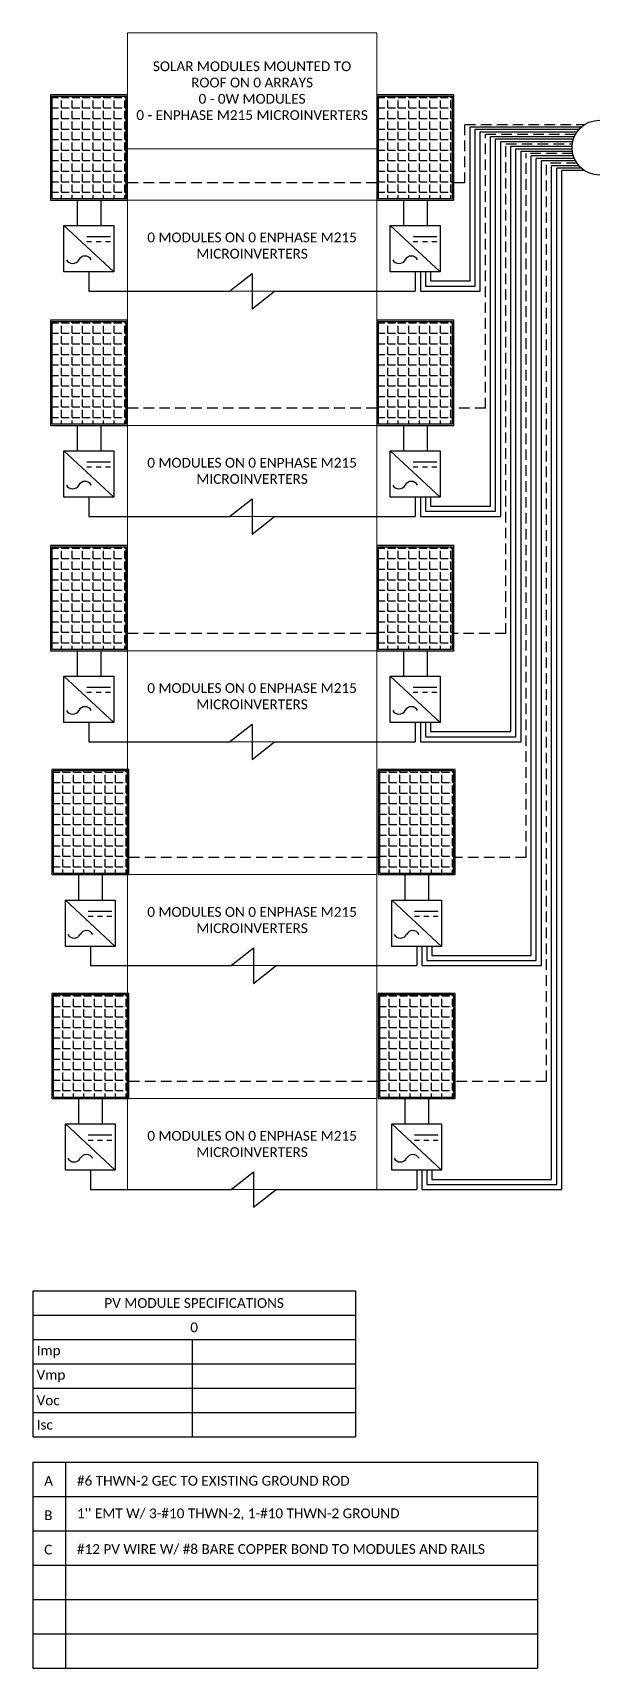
# Model space of a CAD drawing. Header units: feet. Extents: x 25383 to 25976, y 16036 to 16619.
# Drawn here: x 25383 to 25581, y 16036 to 16615 of the extents above; entities that cross this region are included whole.
import ezdxf

# ---------------------------------------------------------------- set-up
doc = ezdxf.new("R2010")
doc.units = ezdxf.units.FT
doc.header["$MEASUREMENT"] = 0
doc.linetypes.add('HIDDEN', pattern=[0.375, 0.25, -0.125])
for name, color, linetype in [('ONE LINE BLOCKS', 7, 'Continuous'), ('TEXT', 7, 'Continuous'), ('Z - TITLEBLOCK TXT', 7, 'Continuous')]:
    doc.layers.add(name, color=color, linetype=linetype)
doc.styles.get("Standard").update_dxf_attribs({"font": 'simplex.shx'})

# ---------------------------------------------------------------- blocks, each defined once
blk = doc.blocks.new('*T12')
at = {"layer": 'Defpoints', "color": 8, "linetype": 'ByBlock', "lineweight": 0, "transparency": 16777216}
for p, q in [((0, 0), (88.16, 0)), ((0, 0), (0, -409.45)), ((88.16, 0), (88.16, -409.45)), ((0, -41.08), (88.16, -41.08)), ((0, -59.24), (88.16, -59.24)), ((0, -91.46), (88.16, -91.46)), ((0, -138.99), (88.16, -138.99)), ((0, -171.21), (88.16, -171.21)), ((0, -218.74), (88.16, -218.74)), ((0, -250.97), (88.16, -250.97)), ((0, -297.99), (88.16, -297.99)), ((0, -330.21), (88.16, -330.21)), ((0, -377.23), (88.16, -377.23)), ((0, -409.45), (88.16, -409.45))]:
    blk.add_line(p, q, dxfattribs=at)
at = {"color": 0, "linetype": 'Continuous', "transparency": 16777216, "char_height": 3.4544, "width": 83.574, "attachment_point": 5}
for s, insert in [('{\\fCalibri|b0|i0|c0;SOLAR MODULES MOUNTED TO ROOF ON 0 ARRAYS^J0 - 0W MODULES^J0 - ENPHASE M215 MICROINVERTERS', (44.08, -20.54)), ('{\\fCalibri|b0|i0|c0;', (44.08, -50.16)), ('{\\fCalibri|b0|i0|c0;0 MODULES ON 0 ENPHASE M215 MICROINVERTERS', (44.08, -75.35)), ('{\\fCalibri|b0|i0|c0;', (44.08, -115.23)), ('{\\fCalibri|b0|i0|c0;0 MODULES ON 0 ENPHASE M215 MICROINVERTERS', (44.08, -155.1)), ('{\\fCalibri|b0|i0|c0;', (44.08, -194.98)), ('{\\fCalibri|b0|i0|c0;0 MODULES ON 0 ENPHASE M215 MICROINVERTERS', (44.08, -234.86)), ('{\\fCalibri|b0|i0|c0;', (44.08, -274.48)), ('{\\fCalibri|b0|i0|c0;0 MODULES ON 0 ENPHASE M215 MICROINVERTERS', (44.08, -314.1)), ('{\\fCalibri|b0|i0|c0;', (44.08, -353.72)), ('{\\fCalibri|b0|i0|c0;0 MODULES ON 0 ENPHASE M215 MICROINVERTERS', (44.08, -393.34))]:
    blk.add_mtext(s, dxfattribs=dict(at, insert=insert))
blk = doc.blocks.new('*T10')
at = {"layer": 'Z - TITLEBLOCK TXT', "color": 0, "lineweight": -2, "transparency": 16777216}
for p, q in [((0, 0), (114.19, 0)), ((0, 0), (0, -51.69)), ((114.19, 0), (114.19, -51.69)), ((0, -8.62), (114.19, -8.62)), ((0, -17.23), (114.19, -17.23)), ((56.41, -17.23), (56.41, -51.69)), ((0, -25.85), (114.19, -25.85)), ((0, -34.46), (114.19, -34.46)), ((0, -43.08), (114.19, -43.08)), ((0, -51.69), (114.19, -51.69))]:
    blk.add_line(p, q, dxfattribs=at)
at = {"layer": 'Z - TITLEBLOCK TXT', "color": 0, "linetype": 'Continuous', "transparency": 16777216, "char_height": 3.4544}
for s, insert, width, attachment_point in [('{\\fCalibri|b0|i0|c0;PV MODULE SPECIFICATIONS', (57.09, -4.31), 111.433, 5), ('{\\fCalibri|b0|i0|c0;0', (57.09, -12.92), 111.433, 5), ('{\\fCalibri|b0|i0|c0;Imp', (1.38, -21.54), 53.6551, 4), ('{\\fCalibri|b0|i0|c0;', (57.78, -21.54), 55.0254, 4), ('{\\fCalibri|b0|i0|c0;Vmp', (1.38, -30.15), 53.6551, 4), ('{\\fCalibri|b0|i0|c0;', (57.78, -30.15), 55.0254, 4), ('{\\fCalibri|b0|i0|c0;Voc', (1.38, -38.77), 53.6551, 4), ('{\\fCalibri|b0|i0|c0;', (57.78, -38.77), 55.0254, 4), ('{\\fCalibri|b0|i0|c0;Isc', (1.38, -47.39), 53.6551, 4), ('{\\fCalibri|b0|i0|c0;', (57.78, -47.39), 55.0254, 4)]:
    blk.add_mtext(s, dxfattribs=dict(at, insert=insert, width=width, attachment_point=attachment_point))
blk = doc.blocks.new('*T11')
at = {"linetype": 'ByBlock', "lineweight": -2, "transparency": 16777216}
for p, q in [((0, 0), (178.52, 0)), ((0, 0), (0, -72.97)), ((11.58, 0), (11.58, -72.97)), ((178.52, 0), (178.52, -72.97)), ((0, -12.11), (178.52, -12.11)), ((0, -24.28), (178.52, -24.28)), ((0, -36.46), (178.52, -36.46)), ((0, -48.64), (178.52, -48.64)), ((0, -60.81), (178.52, -60.81)), ((0, -72.97), (178.52, -72.97))]:
    blk.add_line(p, q, dxfattribs=at)
at = {"color": 0, "linetype": 'Continuous', "transparency": 16777216, "char_height": 3.4544, "attachment_point": 7}
for s, insert, width in [('{\\fCalibri|b0|i0|c0;A', (4.06, -8.36), 3.4544), ('{\\fCalibri|b0|i0|c0;#6 THWN-2 GEC TO EXISTING GROUND ROD', (15.65, -8.36), 158.8095), ('{\\fCalibri|b0|i0|c0;B', (4.06, -20.53), 3.4544), ("{\\fCalibri|b0|i0|c0;1'' EMT W/ 3-#10 THWN-2, 1-#10 THWN-2 GROUND", (15.65, -20.53), 158.8095), ('{\\fCalibri|b0|i0|c0;#12 PV WIRE W/ #8 BARE COPPER BOND TO MODULES AND RAILS', (15.65, -32.71), 158.8095), ('{\\fCalibri|b0|i0|c0;C', (4.06, -32.71), 3.4544), ('{\\fCalibri|b0|i0|c0;', (4.06, -44.89), 3.4544), ('{\\fCalibri|b0|i0|c0;', (15.65, -44.89), 158.8095), ('{\\fCalibri|b0|i0|c0;', (4.06, -57.06), 3.4544), ('{\\fCalibri|b0|i0|c0;', (15.65, -57.06), 158.8095), ('{\\fCalibri|b0|i0|c0;', (4.06, -69.22), 3.4544), ('{\\fCalibri|b0|i0|c0;', (15.65, -69.22), 158.8095)]:
    blk.add_mtext(s, dxfattribs=dict(at, insert=insert, width=width))

msp = doc.modelspace()

# ---------------------------------------------------------------- hatches: boundary and pattern name
at = {"layer": 'ONE LINE BLOCKS', "linetype": 'Continuous'}
h = msp.add_hatch(dxfattribs=at)
h.set_pattern_fill('ANGLE', color=256, scale=13.54666)
h.set_pattern_definition([(0, (25452.8556, 4573.7728), (0, 3.7253315), [2.709332, -1.0159995]), (90, (25452.8556, 4573.7728), (-3.7253315, 2e-16), [2.709332, -1.0159995])])
h.paths.add_polyline_path([(25389.84, 16592.07), (25389.84, 16555.89), (25416.08, 16555.89), (25416.08, 16592.07)])
h = msp.add_hatch(dxfattribs=at)
h.set_pattern_fill('ANGLE', color=256, scale=13.54666)
h.set_pattern_definition([(0, (25568.2755, 4573.7728), (0, 3.7253315), [2.709332, -1.0159995]), (90, (25568.2755, 4573.7728), (-3.7253315, 2e-16), [2.709332, -1.0159995])])
h.paths.add_polyline_path([(25505.26, 16592.07), (25505.26, 16555.89), (25531.5, 16555.89), (25531.5, 16592.07)])
h = msp.add_hatch(dxfattribs=at)
h.set_pattern_fill('ANGLE', color=256, scale=13.54666)
h.set_pattern_definition([(0, (25452.8556, 4494.0197), (0, 3.7253315), [2.709332, -1.0159995]), (90, (25452.8556, 4494.0197), (-3.7253315, 2e-16), [2.709332, -1.0159995])])
h.paths.add_polyline_path([(25389.84, 16512.32), (25389.84, 16476.13), (25416.08, 16476.13), (25416.08, 16512.32)])
h = msp.add_hatch(dxfattribs=at)
h.set_pattern_fill('ANGLE', color=256, scale=13.54666)
h.set_pattern_definition([(0, (25568.2755, 4494.0197), (0, 3.7253315), [2.709332, -1.0159995]), (90, (25568.2755, 4494.0197), (-3.7253315, 2e-16), [2.709332, -1.0159995])])
h.paths.add_polyline_path([(25505.26, 16512.32), (25505.26, 16476.13), (25531.5, 16476.13), (25531.5, 16512.32)])
h = msp.add_hatch(dxfattribs=at)
h.set_pattern_fill('ANGLE', color=256, scale=13.54666)
h.set_pattern_definition([(0, (25452.8556, 4414.2665), (0, 3.7253315), [2.709332, -1.0159995]), (90, (25452.8556, 4414.2665), (-3.7253315, 2e-16), [2.709332, -1.0159995])])
h.paths.add_polyline_path([(25389.84, 16432.56), (25389.84, 16396.38), (25416.08, 16396.38), (25416.08, 16432.56)])
h = msp.add_hatch(dxfattribs=at)
h.set_pattern_fill('ANGLE', color=256, scale=13.54666)
h.set_pattern_definition([(0, (25568.2755, 4414.2665), (0, 3.7253315), [2.709332, -1.0159995]), (90, (25568.2755, 4414.2665), (-3.7253315, 2e-16), [2.709332, -1.0159995])])
h.paths.add_polyline_path([(25505.26, 16432.56), (25505.26, 16396.38), (25531.5, 16396.38), (25531.5, 16432.56)])
h = msp.add_hatch(dxfattribs=at)
h.set_pattern_fill('ANGLE', color=256, scale=13.54666)
h.set_pattern_definition([(0, (25453.3646, 4335.0224), (0, 3.7253315), [2.709332, -1.0159995]), (90, (25453.3646, 4335.0224), (-3.7253315, 2e-16), [2.709332, -1.0159995])])
h.paths.add_polyline_path([(25390.35, 16353.32), (25390.35, 16317.14), (25416.59, 16317.14), (25416.59, 16353.32)])
h = msp.add_hatch(dxfattribs=at)
h.set_pattern_fill('ANGLE', color=256, scale=13.54666)
h.set_pattern_definition([(0, (25568.7845, 4335.0224), (0, 3.7253315), [2.709332, -1.0159995]), (90, (25568.7845, 4335.0224), (-3.7253315, 2e-16), [2.709332, -1.0159995])])
h.paths.add_polyline_path([(25505.77, 16353.32), (25505.77, 16317.14), (25532.01, 16317.14), (25532.01, 16353.32)])
h = msp.add_hatch(dxfattribs=at)
h.set_pattern_fill('ANGLE', color=256, scale=13.54666)
h.set_pattern_definition([(0, (25453.3646, 4255.7784), (0, 3.7253315), [2.709332, -1.0159995]), (90, (25453.3646, 4255.7784), (-3.7253315, 2e-16), [2.709332, -1.0159995])])
h.paths.add_polyline_path([(25390.35, 16274.08), (25390.35, 16237.89), (25416.59, 16237.89), (25416.59, 16274.08)])
h = msp.add_hatch(dxfattribs=at)
h.set_pattern_fill('ANGLE', color=256, scale=13.54666)
h.set_pattern_definition([(0, (25568.7845, 4255.7784), (0, 3.7253315), [2.709332, -1.0159995]), (90, (25568.7845, 4255.7784), (-3.7253315, 2e-16), [2.709332, -1.0159995])])
h.paths.add_polyline_path([(25505.77, 16274.08), (25505.77, 16237.89), (25532.01, 16237.89), (25532.01, 16274.08)])

# ---------------------------------------------------------------- linework, layer by layer
at = {"color": 253, "linetype": 'Continuous'}
for p, q in [((25537.78, 16526.76), (25537.78, 16581.31)), ((25537.78, 16581.31), (25577.24, 16581.31)), ((25544.99, 16577.86), (25574.69, 16577.86)), ((25544.99, 16447.01), (25544.99, 16577.86)), ((25552.2, 16574.42), (25573.87, 16574.42)), ((25552.2, 16367.25), (25552.2, 16574.42)), ((25574.32, 16570.98), (25559.41, 16570.98)), ((25559.41, 16288.01), (25559.41, 16570.98)), ((25566.62, 16208.77), (25566.62, 16567.54)), ((25576.27, 16567.54), (25566.62, 16567.54)), ((25523.79, 16526.76), (25537.78, 16526.76)), ((25523.79, 16447.01), (25544.99, 16447.01)), ((25523.79, 16367.25), (25552.2, 16367.25)), ((25524.3, 16288.01), (25559.41, 16288.01)), ((25524.3, 16208.77), (25566.62, 16208.77))]:
    msp.add_line(p, q, dxfattribs=at)
at = {"color": 10, "linetype": 'Continuous'}
for p, q in [((25539.59, 16524.96), (25539.59, 16580.45)), ((25539.59, 16580.45), (25576.36, 16580.45)), ((25546.8, 16577), (25574.35, 16577)), ((25546.8, 16445.21), (25546.8, 16577)), ((25554, 16573.56), (25573.87, 16573.56)), ((25554, 16365.45), (25554, 16573.56)), ((25574.64, 16570.12), (25561.21, 16570.12)), ((25561.21, 16286.21), (25561.21, 16570.12)), ((25568.42, 16206.96), (25568.42, 16566.68)), ((25577.12, 16566.68), (25568.42, 16566.68)), ((25521.99, 16524.96), (25539.59, 16524.96)), ((25521.99, 16445.21), (25546.8, 16445.21)), ((25521.99, 16365.45), (25554, 16365.45)), ((25522.5, 16286.21), (25561.21, 16286.21)), ((25522.5, 16206.96), (25568.42, 16206.96))]:
    msp.add_line(p, q, dxfattribs=at)
at = {"linetype": 'Continuous'}
for p, q in [((25541.39, 16523.16), (25541.39, 16579.59)), ((25541.39, 16579.59), (25575.67, 16579.59)), ((25548.6, 16576.14), (25574.11, 16576.14)), ((25548.6, 16443.4), (25548.6, 16576.14)), ((25555.81, 16572.7), (25573.94, 16572.7)), ((25555.81, 16363.65), (25555.81, 16572.7)), ((25575.06, 16569.26), (25563.01, 16569.26)), ((25563.01, 16284.41), (25563.01, 16569.26)), ((25570.22, 16205.16), (25570.22, 16565.81)), ((25578.24, 16565.81), (25570.22, 16565.81)), ((25398.81, 16555.38), (25398.81, 16546.37)), ((25407.12, 16555.38), (25407.12, 16546.37)), ((25514.23, 16555.38), (25514.23, 16546.37)), ((25522.54, 16555.38), (25522.54, 16546.37)), ((25394.14, 16546.37), (25411.79, 16546.37)), ((25394.14, 16529.98), (25394.14, 16546.37)), ((25394.14, 16546.37), (25411.79, 16529.98)), ((25411.79, 16546.37), (25411.79, 16529.98)), ((25509.56, 16546.37), (25527.21, 16546.37)), ((25509.56, 16529.98), (25509.56, 16546.37)), ((25509.56, 16546.37), (25527.21, 16529.98)), ((25527.21, 16546.37), (25527.21, 16529.98)), ((25411.79, 16529.98), (25394.14, 16529.98)), ((25527.21, 16529.98), (25509.56, 16529.98)), ((25520.19, 16523.16), (25541.39, 16523.16)), ((25398.81, 16475.62), (25398.81, 16466.61)), ((25407.12, 16475.62), (25407.12, 16466.61)), ((25514.23, 16475.62), (25514.23, 16466.61)), ((25522.54, 16475.62), (25522.54, 16466.61)), ((25394.14, 16466.61), (25411.79, 16466.61)), ((25394.14, 16450.22), (25394.14, 16466.61)), ((25394.14, 16466.61), (25411.79, 16450.22)), ((25411.79, 16466.61), (25411.79, 16450.22)), ((25509.56, 16466.61), (25527.21, 16466.61)), ((25509.56, 16450.22), (25509.56, 16466.61)), ((25509.56, 16466.61), (25527.21, 16450.22)), ((25527.21, 16466.61), (25527.21, 16450.22)), ((25411.79, 16450.22), (25394.14, 16450.22)), ((25527.21, 16450.22), (25509.56, 16450.22)), ((25520.19, 16443.4), (25548.6, 16443.4)), ((25398.81, 16395.87), (25398.81, 16386.86)), ((25407.12, 16395.87), (25407.12, 16386.86)), ((25514.23, 16395.87), (25514.23, 16386.86)), ((25522.54, 16395.87), (25522.54, 16386.86)), ((25394.14, 16386.86), (25411.79, 16386.86)), ((25394.14, 16370.47), (25394.14, 16386.86)), ((25394.14, 16386.86), (25411.79, 16370.47)), ((25411.79, 16386.86), (25411.79, 16370.47)), ((25509.56, 16386.86), (25527.21, 16386.86)), ((25509.56, 16370.47), (25509.56, 16386.86)), ((25509.56, 16386.86), (25527.21, 16370.47)), ((25527.21, 16386.86), (25527.21, 16370.47)), ((25411.79, 16370.47), (25394.14, 16370.47)), ((25527.21, 16370.47), (25509.56, 16370.47)), ((25520.19, 16363.65), (25555.81, 16363.65)), ((25399.32, 16316.63), (25399.32, 16307.62)), ((25407.62, 16316.63), (25407.62, 16307.62)), ((25514.74, 16316.63), (25514.74, 16307.62)), ((25523.04, 16316.63), (25523.04, 16307.62)), ((25394.65, 16307.62), (25412.29, 16307.62)), ((25394.65, 16291.23), (25394.65, 16307.62)), ((25394.65, 16307.62), (25412.29, 16291.23)), ((25412.29, 16307.62), (25412.29, 16291.23)), ((25510.07, 16307.62), (25527.71, 16307.62)), ((25510.07, 16291.23), (25510.07, 16307.62)), ((25510.07, 16307.62), (25527.71, 16291.23)), ((25527.71, 16307.62), (25527.71, 16291.23)), ((25412.29, 16291.23), (25394.65, 16291.23)), ((25527.71, 16291.23), (25510.07, 16291.23)), ((25520.69, 16284.41), (25563.01, 16284.41)), ((25399.32, 16237.38), (25399.32, 16228.37)), ((25407.62, 16237.38), (25407.62, 16228.37)), ((25514.74, 16237.38), (25514.74, 16228.37)), ((25523.04, 16237.38), (25523.04, 16228.37)), ((25394.65, 16228.37), (25412.29, 16228.37)), ((25394.65, 16211.98), (25394.65, 16228.37)), ((25394.65, 16228.37), (25412.29, 16211.98)), ((25412.29, 16228.37), (25412.29, 16211.98)), ((25510.07, 16228.37), (25527.71, 16228.37)), ((25510.07, 16211.98), (25510.07, 16228.37)), ((25510.07, 16228.37), (25527.71, 16211.98)), ((25527.71, 16228.37), (25527.71, 16211.98)), ((25412.29, 16211.98), (25394.65, 16211.98)), ((25527.71, 16211.98), (25510.07, 16211.98)), ((25520.69, 16205.16), (25570.22, 16205.16))]:
    msp.add_line(p, q, dxfattribs=at)
at = {"linetype": 'Continuous', "flags": 128}
for points in [[(25389.34, 16592.58), (25389.34, 16555.38), (25416.59, 16555.38), (25416.59, 16592.58), (25389.34, 16592.58)], [(25504.76, 16592.58), (25504.76, 16555.38), (25532.01, 16555.38), (25532.01, 16592.58), (25504.76, 16592.58)], [(25389.34, 16512.83), (25389.34, 16475.62), (25416.59, 16475.62), (25416.59, 16512.83), (25389.34, 16512.83)], [(25504.76, 16512.83), (25504.76, 16475.62), (25532.01, 16475.62), (25532.01, 16512.83), (25504.76, 16512.83)], [(25389.34, 16433.07), (25389.34, 16395.87), (25416.59, 16395.87), (25416.59, 16433.07), (25389.34, 16433.07)], [(25504.76, 16433.07), (25504.76, 16395.87), (25532.01, 16395.87), (25532.01, 16433.07), (25504.76, 16433.07)], [(25389.84, 16353.83), (25389.84, 16316.63), (25417.1, 16316.63), (25417.1, 16353.83), (25389.84, 16353.83)], [(25505.26, 16353.83), (25505.26, 16316.63), (25532.52, 16316.63), (25532.52, 16353.83), (25505.26, 16353.83)], [(25389.84, 16274.58), (25389.84, 16237.38), (25417.1, 16237.38), (25417.1, 16274.58), (25389.84, 16274.58)], [(25505.26, 16274.58), (25505.26, 16237.38), (25532.52, 16237.38), (25532.52, 16274.58), (25505.26, 16274.58)]]:
    msp.add_lwpolyline(points, dxfattribs=at)
for points in [[(25389.84, 16592.07), (25389.84, 16555.89), (25416.08, 16555.89), (25416.08, 16592.07)], [(25505.26, 16592.07), (25505.26, 16555.89), (25531.5, 16555.89), (25531.5, 16592.07)], [(25389.84, 16512.32), (25389.84, 16476.13), (25416.08, 16476.13), (25416.08, 16512.32)], [(25505.26, 16512.32), (25505.26, 16476.13), (25531.5, 16476.13), (25531.5, 16512.32)], [(25389.84, 16432.56), (25389.84, 16396.38), (25416.08, 16396.38), (25416.08, 16432.56)], [(25505.26, 16432.56), (25505.26, 16396.38), (25531.5, 16396.38), (25531.5, 16432.56)], [(25390.35, 16353.32), (25390.35, 16317.14), (25416.59, 16317.14), (25416.59, 16353.32)], [(25505.77, 16353.32), (25505.77, 16317.14), (25532.01, 16317.14), (25532.01, 16353.32)], [(25390.35, 16274.08), (25390.35, 16237.89), (25416.59, 16237.89), (25416.59, 16274.08)], [(25505.77, 16274.08), (25505.77, 16237.89), (25532.01, 16237.89), (25532.01, 16274.08)]]:
    msp.add_lwpolyline(points, close=True, dxfattribs=at)
at = {"color": 7, "linetype": 'Continuous'}
msp.add_circle((25583.57, 16573.94), 9.72, dxfattribs=at)
at = {"layer": 'TEXT', "color": 92, "linetype": 'HIDDEN', "ltscale": 15}
for p, q in [((25535.98, 16561.43), (25535.98, 16582.17)), ((25535.98, 16582.17), (25578.41, 16582.17)), ((25543.19, 16578.72), (25575.12, 16578.72)), ((25543.19, 16481.67), (25543.19, 16578.72)), ((25550.4, 16575.28), (25573.95, 16575.28)), ((25550.4, 16401.92), (25550.4, 16575.28)), ((25574.09, 16571.84), (25557.61, 16571.84)), ((25557.61, 16322.77), (25557.61, 16571.84)), ((25564.82, 16243.52), (25564.82, 16568.4)), ((25575.59, 16568.4), (25564.82, 16568.4)), ((25535.98, 16561.43), (25532.01, 16561.43)), ((25543.19, 16481.67), (25532.01, 16481.67)), ((25550.4, 16401.92), (25532.01, 16401.92)), ((25557.61, 16322.68), (25532.52, 16322.68)), ((25564.82, 16243.43), (25532.52, 16243.43))]:
    msp.add_line(p, q, dxfattribs=at)
at = {"layer": 'TEXT', "color": 92, "linetype": 'HIDDEN', "ltscale": 15, "flags": 128}
for points in [[(25504.76, 16561.43), (25416.59, 16561.43)], [(25504.76, 16481.67), (25416.59, 16481.67)], [(25504.76, 16401.92), (25416.59, 16401.92)], [(25505.26, 16322.68), (25417.1, 16322.68)], [(25505.26, 16243.43), (25417.1, 16243.43)]]:
    msp.add_lwpolyline(points, dxfattribs=at)
at = {"layer": 'Z - TITLEBLOCK TXT', "color": 7, "linetype": 'Continuous'}
for p, q in [((25410.56, 16542.37), (25402.17, 16542.37)), ((25403.92, 16540.56), (25402.17, 16540.56)), ((25407.24, 16540.56), (25405.49, 16540.56)), ((25410.56, 16540.56), (25408.81, 16540.56)), ((25525.98, 16542.37), (25517.59, 16542.37)), ((25519.34, 16540.56), (25517.59, 16540.56)), ((25522.66, 16540.56), (25520.91, 16540.56)), ((25525.98, 16540.56), (25524.23, 16540.56)), ((25452.72, 16523.16), (25460.67, 16529.42)), ((25460.67, 16529.42), (25460.67, 16516.89)), ((25460.67, 16516.89), (25468.63, 16523.16)), ((25410.56, 16462.62), (25402.17, 16462.62)), ((25403.92, 16460.81), (25402.17, 16460.81)), ((25407.24, 16460.81), (25405.49, 16460.81)), ((25410.56, 16460.81), (25408.81, 16460.81)), ((25525.98, 16462.62), (25517.59, 16462.62)), ((25519.34, 16460.81), (25517.59, 16460.81)), ((25522.66, 16460.81), (25520.91, 16460.81)), ((25525.98, 16460.81), (25524.23, 16460.81)), ((25452.72, 16443.4), (25460.67, 16449.67)), ((25460.67, 16449.67), (25460.67, 16437.14)), ((25460.67, 16437.14), (25468.63, 16443.4)), ((25410.56, 16382.87), (25402.17, 16382.87)), ((25403.92, 16381.05), (25402.17, 16381.05)), ((25407.24, 16381.05), (25405.49, 16381.05)), ((25410.56, 16381.05), (25408.81, 16381.05)), ((25525.98, 16382.87), (25517.59, 16382.87)), ((25519.34, 16381.05), (25517.59, 16381.05)), ((25522.66, 16381.05), (25520.91, 16381.05)), ((25525.98, 16381.05), (25524.23, 16381.05)), ((25452.72, 16363.65), (25460.67, 16369.91)), ((25460.67, 16369.91), (25460.67, 16357.39)), ((25460.67, 16357.39), (25468.63, 16363.65)), ((25411.07, 16303.62), (25402.68, 16303.62)), ((25526.49, 16303.62), (25518.1, 16303.62)), ((25404.43, 16301.81), (25402.68, 16301.81)), ((25407.75, 16301.81), (25406, 16301.81)), ((25411.07, 16301.81), (25409.32, 16301.81)), ((25519.85, 16301.81), (25518.1, 16301.81)), ((25523.17, 16301.81), (25521.42, 16301.81)), ((25526.49, 16301.81), (25524.74, 16301.81)), ((25453.23, 16284.41), (25461.18, 16290.67)), ((25461.18, 16290.67), (25461.18, 16278.14)), ((25461.18, 16278.14), (25469.14, 16284.41)), ((25411.07, 16224.38), (25402.68, 16224.38)), ((25404.43, 16222.56), (25402.68, 16222.56)), ((25407.75, 16222.56), (25406, 16222.56)), ((25411.07, 16222.56), (25409.32, 16222.56)), ((25526.49, 16224.38), (25518.1, 16224.38)), ((25519.85, 16222.56), (25518.1, 16222.56)), ((25523.17, 16222.56), (25521.42, 16222.56)), ((25526.49, 16222.56), (25524.74, 16222.56)), ((25453.23, 16205.16), (25461.18, 16211.43)), ((25461.18, 16211.43), (25461.18, 16198.9)), ((25461.18, 16198.9), (25469.14, 16205.16))]:
    msp.add_line(p, q, dxfattribs=at)
at = {"layer": 'Z - TITLEBLOCK TXT', "linetype": 'Continuous', "flags": 128}
for points in [[(25402.96, 16529.98), (25402.96, 16523.16)], [(25518.38, 16529.98), (25518.38, 16523.16)], [(25520.19, 16529.98), (25520.19, 16523.16)], [(25402.96, 16523.16), (25452.72, 16523.16)], [(25468.63, 16523.16), (25518.38, 16523.16)], [(25402.96, 16450.22), (25402.96, 16443.4)], [(25518.38, 16450.22), (25518.38, 16443.4)], [(25520.19, 16450.22), (25520.19, 16443.4)], [(25402.96, 16443.4), (25452.72, 16443.4)], [(25468.63, 16443.4), (25518.38, 16443.4)], [(25402.96, 16370.47), (25402.96, 16363.65)], [(25518.38, 16370.47), (25518.38, 16363.65)], [(25520.19, 16370.47), (25520.19, 16363.65)], [(25402.96, 16363.65), (25452.72, 16363.65)], [(25468.63, 16363.65), (25518.38, 16363.65)], [(25403.47, 16291.23), (25403.47, 16284.41)], [(25518.89, 16291.23), (25518.89, 16284.41)], [(25520.69, 16291.23), (25520.69, 16284.41)], [(25403.47, 16284.41), (25453.23, 16284.41)], [(25469.14, 16284.41), (25518.89, 16284.41)], [(25403.47, 16211.98), (25403.47, 16205.16)], [(25518.89, 16211.98), (25518.89, 16205.16)], [(25520.69, 16211.98), (25520.69, 16205.16)], [(25403.47, 16205.16), (25453.23, 16205.16)], [(25469.14, 16205.16), (25518.89, 16205.16)]]:
    msp.add_lwpolyline(points, dxfattribs=at)
at = {"layer": 'Z - TITLEBLOCK TXT', "color": 10, "linetype": 'Continuous', "flags": 128}
for points in [[(25521.99, 16529.98), (25521.99, 16524.96)], [(25521.99, 16450.22), (25521.99, 16445.21)], [(25521.99, 16370.47), (25521.99, 16365.45)], [(25522.5, 16291.23), (25522.5, 16286.21)], [(25522.5, 16211.98), (25522.5, 16206.96)]]:
    msp.add_lwpolyline(points, dxfattribs=at)
at = {"layer": 'Z - TITLEBLOCK TXT', "color": 253, "linetype": 'Continuous', "flags": 128}
for points in [[(25523.79, 16529.98), (25523.79, 16526.76)], [(25523.79, 16450.22), (25523.79, 16447.01)], [(25523.79, 16370.47), (25523.79, 16367.25)], [(25524.3, 16291.23), (25524.3, 16288.01)], [(25524.3, 16211.98), (25524.3, 16208.77)]]:
    msp.add_lwpolyline(points, dxfattribs=at)
at = {"layer": 'Z - TITLEBLOCK TXT', "linetype": 'Continuous'}
for centre, start, end in [((25397.21, 16535.38), 207.66392, 332.33608), ((25401.59, 16533.08), 27.66392, 152.33608), ((25512.62, 16535.38), 207.66392, 332.33608), ((25517.01, 16533.08), 27.66392, 152.33608), ((25397.21, 16455.63), 207.66392, 332.33608), ((25401.59, 16453.33), 27.66392, 152.33608), ((25512.62, 16455.63), 207.66392, 332.33608), ((25517.01, 16453.33), 27.66392, 152.33608), ((25397.21, 16375.88), 207.66392, 332.33608), ((25401.59, 16373.58), 27.66392, 152.33608), ((25512.62, 16375.88), 207.66392, 332.33608), ((25517.01, 16373.58), 27.66392, 152.33608), ((25402.1, 16294.33), 27.66392, 152.33608), ((25517.52, 16294.33), 27.66392, 152.33608), ((25397.71, 16296.63), 207.66392, 332.33608), ((25513.13, 16296.63), 207.66392, 332.33608), ((25397.71, 16217.39), 207.66392, 332.33608), ((25402.1, 16215.09), 27.66392, 152.33608), ((25513.13, 16217.39), 207.66392, 332.33608), ((25517.52, 16215.09), 27.66392, 152.33608)]:
    msp.add_arc(centre, 2.48, start, end, dxfattribs=at)

# ---------------------------------------------------------------- block references
for name, p in [('*T12', (25416.59, 16614.62)), ('*T10', (25383.08, 16169.29)), ('*T11', (25383.08, 16108.67))]:
    msp.add_blockref(name, p)

doc.saveas('drawing.dxf')
